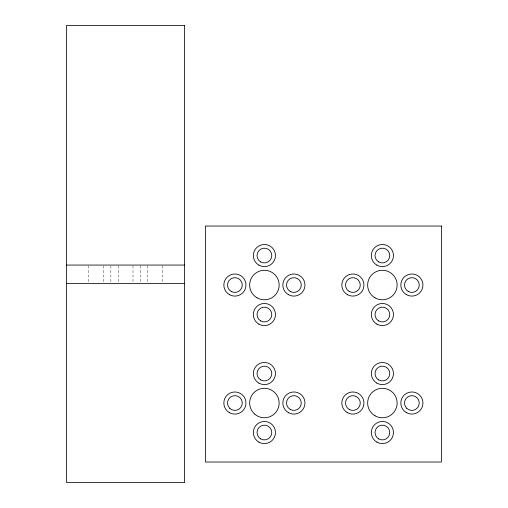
<?xml version="1.0" encoding="UTF-8"?>
<svg xmlns="http://www.w3.org/2000/svg" width="508" height="508" viewBox="0 0 508 508"><rect width="100%" height="100%" fill="white"/><g stroke="black" fill="none" stroke-linecap="round" stroke-linejoin="round"><path stroke-width="0.38" stroke-dasharray="2.54 1.91" d="M162.484 265.83L162.484 283.496M147.733 265.83L147.733 283.496M140.36 265.83L140.36 283.496M132.988 265.83L132.988 283.496M118.237 265.83L118.237 283.496M110.865 265.83L110.865 282.727M103.492 265.83L103.492 283.496M88.741 265.83L88.741 283.496"/><path stroke-width="0.76" d="M66.618 265.062L184.607 265.062M66.618 283.496L184.607 283.496M184.607 25.4L66.618 25.4L66.618 482.6L184.607 482.6L184.607 25.4M441.382 226.047L205.41 226.047L205.41 462.026L441.382 462.026L441.382 226.047M290.208 291.427A7.372 7.372 0 0 0 301.269 285.045A7.372 7.372 0 0 0 290.208 278.657A7.372 7.372 0 0 0 290.208 291.427M349.206 409.416A7.372 7.372 0 0 0 360.267 403.028A7.372 7.372 0 0 0 349.206 396.646A7.372 7.372 0 0 0 349.206 409.416M376.86 265.125A11.062 11.062 0 0 0 393.452 255.549A11.062 11.062 0 0 0 376.86 245.967A11.062 11.062 0 0 0 376.86 265.125M258.87 265.125A11.062 11.062 0 0 0 275.463 255.549A11.062 11.062 0 0 0 258.87 245.967A11.062 11.062 0 0 0 258.87 265.125M378.701 438.912A7.372 7.372 0 0 0 389.763 432.53A7.372 7.372 0 0 0 378.701 426.142A7.372 7.372 0 0 0 378.701 438.912M376.86 442.106A11.062 11.062 0 0 0 393.452 432.53A11.062 11.062 0 0 0 376.86 422.948A11.062 11.062 0 0 0 376.86 442.106M347.358 412.61A11.062 11.062 0 0 0 363.95 403.028A11.062 11.062 0 0 0 347.358 393.452A11.062 11.062 0 0 0 347.358 412.61M254.591 414.045A14.751 14.751 0 0 0 278.841 406.019A14.751 14.751 0 0 0 259.772 389.026A14.751 14.751 0 0 0 254.591 414.045M375.012 415.804A14.751 14.751 0 0 0 397.135 403.028A14.751 14.751 0 0 0 375.012 390.258A14.751 14.751 0 0 0 375.012 415.804M257.029 297.815A14.751 14.751 0 0 0 279.152 285.045A14.751 14.751 0 0 0 257.029 272.269A14.751 14.751 0 0 0 257.029 297.815M375.012 297.815A14.751 14.751 0 0 0 397.135 285.045A14.751 14.751 0 0 0 375.012 272.269A14.751 14.751 0 0 0 375.012 297.815M229.375 294.621A11.062 11.062 0 0 0 245.967 285.045A11.062 11.062 0 0 0 229.375 275.463A11.062 11.062 0 0 0 229.375 294.621M258.87 324.117A11.062 11.062 0 0 0 275.463 314.541A11.062 11.062 0 0 0 258.87 304.959A11.062 11.062 0 0 0 258.87 324.117M288.366 294.621A11.062 11.062 0 0 0 304.959 285.045A11.062 11.062 0 0 0 288.366 275.463A11.062 11.062 0 0 0 288.366 294.621M347.358 294.621A11.062 11.062 0 0 0 363.95 285.045A11.062 11.062 0 0 0 347.358 275.463A11.062 11.062 0 0 0 347.358 294.621M406.356 294.621A11.062 11.062 0 0 0 422.948 285.045A11.062 11.062 0 0 0 406.356 275.463A11.062 11.062 0 0 0 406.356 294.621M376.86 324.117A11.062 11.062 0 0 0 393.452 314.541A11.062 11.062 0 0 0 376.86 304.959A11.062 11.062 0 0 0 376.86 324.117M376.86 383.115A11.062 11.062 0 0 0 393.452 373.532A11.062 11.062 0 0 0 376.86 363.957A11.062 11.062 0 0 0 376.86 383.115M406.356 412.61A11.062 11.062 0 0 0 422.948 403.028A11.062 11.062 0 0 0 406.356 393.452A11.062 11.062 0 0 0 406.356 412.61M288.366 412.61A11.062 11.062 0 0 0 304.959 403.028A11.062 11.062 0 0 0 288.366 393.452A11.062 11.062 0 0 0 288.366 412.61M258.87 442.106A11.062 11.062 0 0 0 275.463 432.53A11.062 11.062 0 0 0 258.87 422.948A11.062 11.062 0 0 0 258.87 442.106M229.375 412.61A11.062 11.062 0 0 0 245.967 403.028A11.062 11.062 0 0 0 229.375 393.452A11.062 11.062 0 0 0 229.375 412.61M258.87 383.115A11.062 11.062 0 0 0 275.463 373.532A11.062 11.062 0 0 0 258.87 363.957A11.062 11.062 0 0 0 258.87 383.115M260.712 379.921A7.372 7.372 0 0 0 271.774 373.532A7.372 7.372 0 0 0 260.712 367.144A7.372 7.372 0 0 0 260.712 379.921M290.208 409.416A7.372 7.372 0 0 0 301.269 403.028A7.372 7.372 0 0 0 290.208 396.646A7.372 7.372 0 0 0 290.208 409.416M260.712 438.912A7.372 7.372 0 0 0 271.774 432.53A7.372 7.372 0 0 0 260.712 426.142A7.372 7.372 0 0 0 260.712 438.912M229.692 408.248A7.372 7.372 0 0 0 242.03 404.94A7.372 7.372 0 0 0 232.994 395.91A7.372 7.372 0 0 0 229.692 408.248M231.216 291.427A7.372 7.372 0 0 0 242.278 285.045A7.372 7.372 0 0 0 231.216 278.657A7.372 7.372 0 0 0 231.216 291.427M260.712 320.929A7.372 7.372 0 0 0 271.774 314.541A7.372 7.372 0 0 0 260.712 308.153A7.372 7.372 0 0 0 260.712 320.929M260.712 261.931A7.372 7.372 0 0 0 271.774 255.549A7.372 7.372 0 0 0 260.712 249.161A7.372 7.372 0 0 0 260.712 261.931M349.206 291.427A7.372 7.372 0 0 0 360.267 285.045A7.372 7.372 0 0 0 349.206 278.657A7.372 7.372 0 0 0 349.206 291.427M378.701 261.931A7.372 7.372 0 0 0 389.763 255.549A7.372 7.372 0 0 0 378.701 249.161A7.372 7.372 0 0 0 378.701 261.931M408.197 291.427A7.372 7.372 0 0 0 419.259 285.045A7.372 7.372 0 0 0 408.197 278.657A7.372 7.372 0 0 0 408.197 291.427M378.701 320.929A7.372 7.372 0 0 0 389.763 314.541A7.372 7.372 0 0 0 378.701 308.153A7.372 7.372 0 0 0 378.701 320.929M378.701 379.921A7.372 7.372 0 0 0 389.763 373.532A7.372 7.372 0 0 0 378.701 367.144A7.372 7.372 0 0 0 378.701 379.921M406.673 408.248A7.372 7.372 0 0 0 419.005 404.94A7.372 7.372 0 0 0 409.975 395.91A7.372 7.372 0 0 0 406.673 408.248"/></g></svg>
